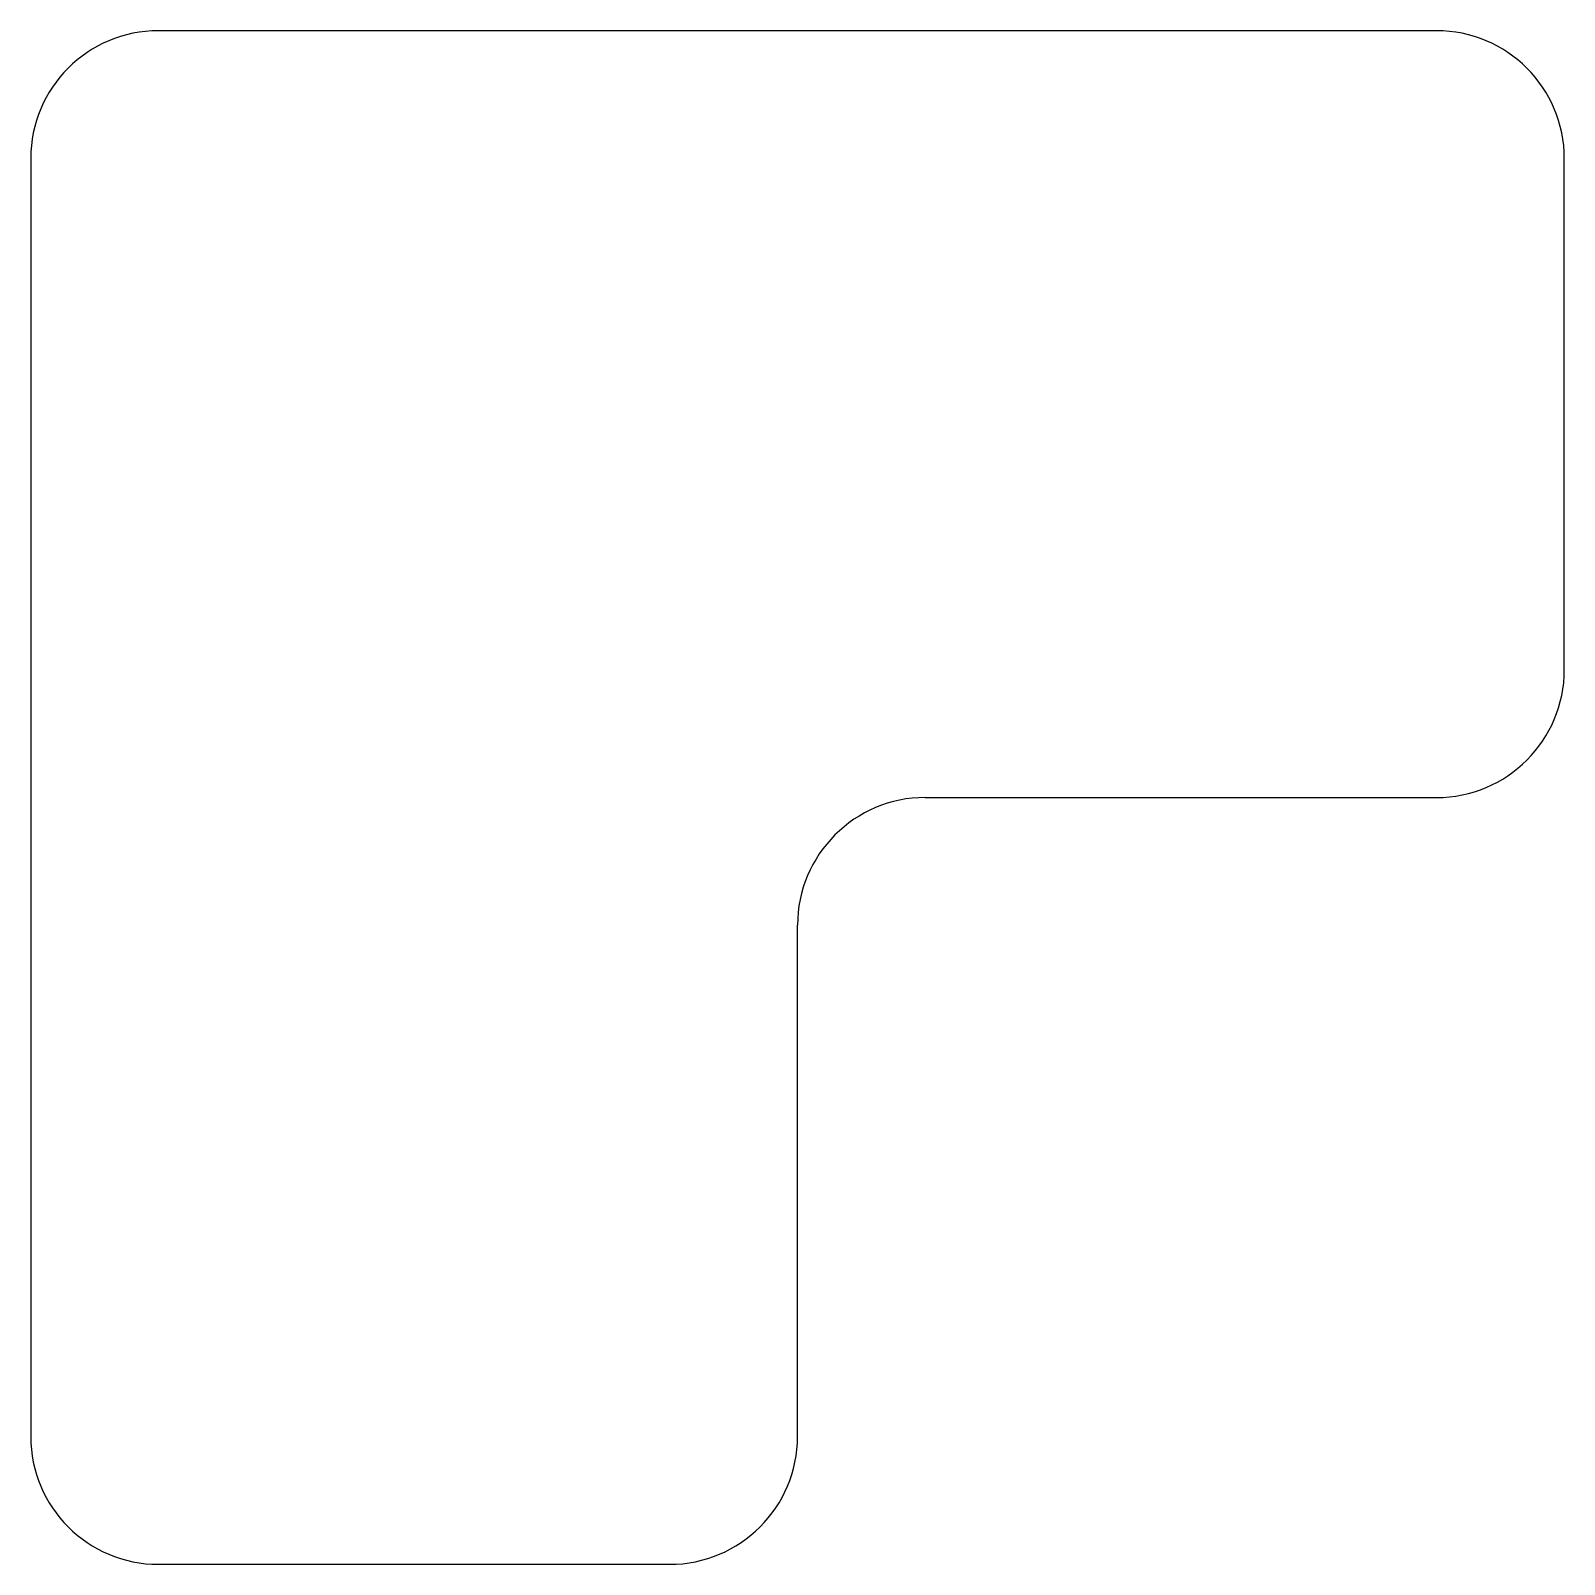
# Model space of a CAD drawing. Header units: metres. Extents: x 4.2 to 64.2, y -0.1 to 59.9.
import ezdxf

# ---------------------------------------------------------------- set-up
doc = ezdxf.new("R2010")
doc.units = ezdxf.units.M

msp = doc.modelspace()

# ---------------------------------------------------------------- linework, layer by layer
at = {"color": 7, "linetype": 'Continuous', "lineweight": 25}
for p, q in [((59.177, 59.869), (9.177, 59.869)), ((4.177, 54.869), (4.177, 4.869)), ((64.177, 34.869), (64.177, 54.869)), ((39.177, 29.869), (59.177, 29.869)), ((34.177, 4.869), (34.177, 24.869)), ((9.177, -0.131), (29.177, -0.131))]:
    msp.add_line(p, q, dxfattribs=at)
for centre, start, end in [((9.177, 54.869), 90, 180), ((59.177, 54.869), 0, 90), ((59.177, 34.869), 270, 0), ((39.177, 24.869), 90, 180), ((9.177, 4.869), 180, 270), ((29.177, 4.869), 270, 0)]:
    msp.add_arc(centre, 5, start, end, dxfattribs=at)

doc.saveas('drawing.dxf')
